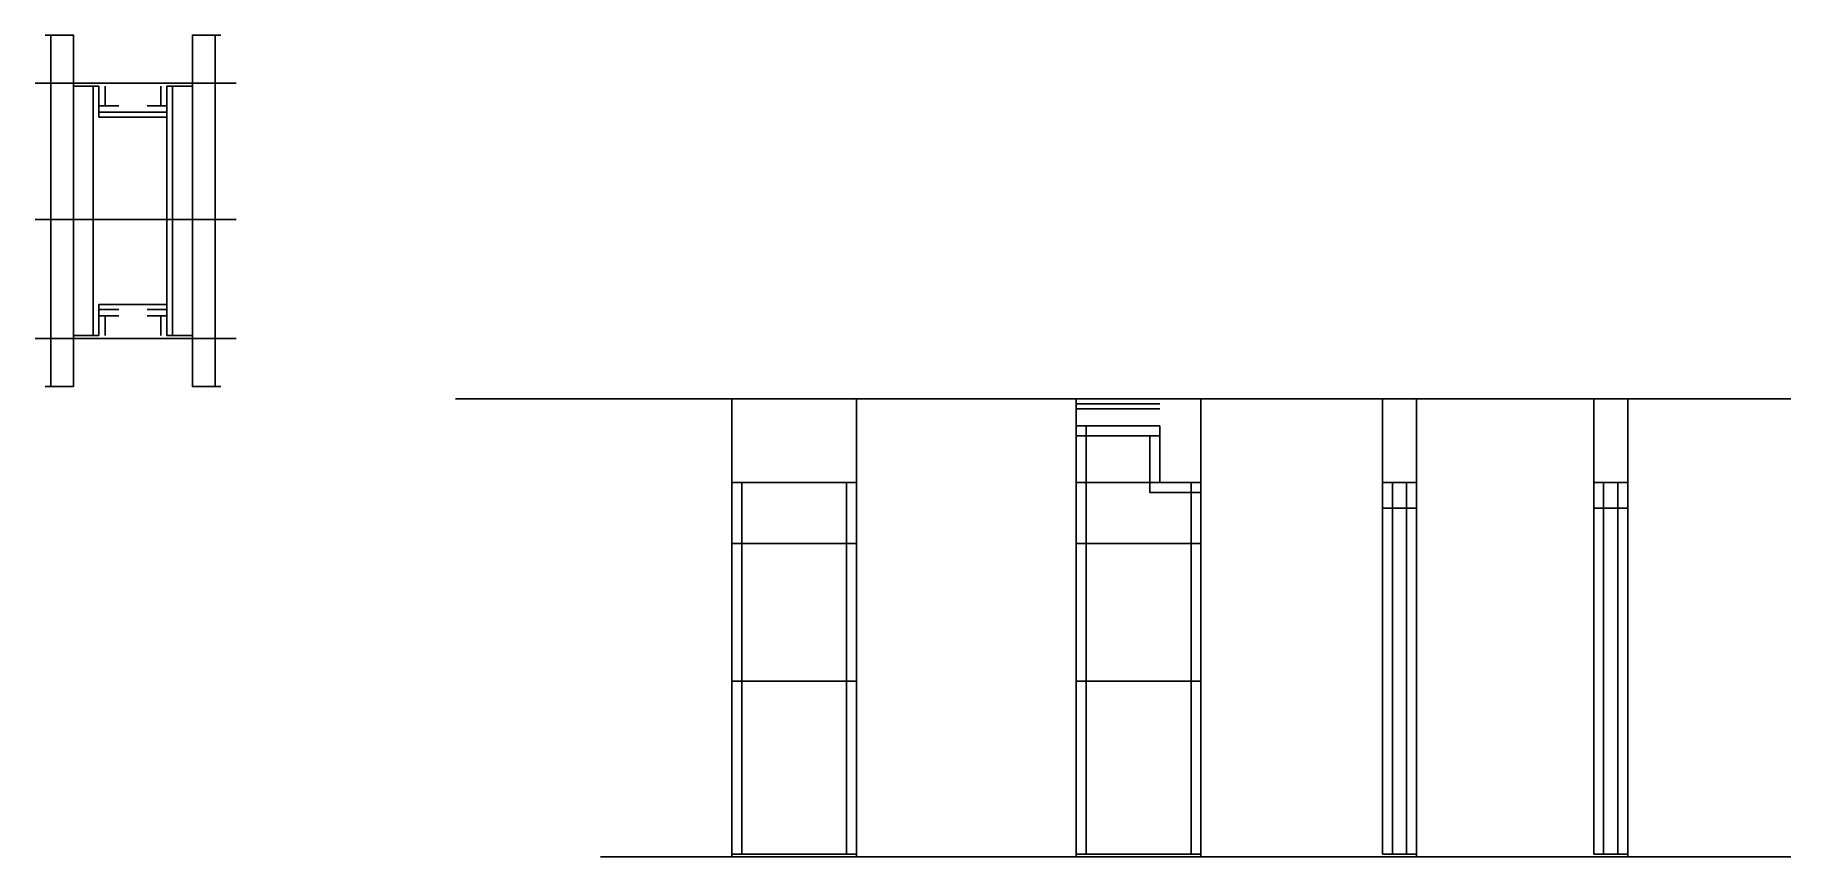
# Model space of a CAD drawing. Header units: metres. Extents: x 3577 to 4815, y 11981 to 12561.
import ezdxf

# ---------------------------------------------------------------- set-up
doc = ezdxf.new("R2010")
doc.units = ezdxf.units.M
for name, color, linetype in [('CHAPA', 7, 'Continuous'), ('COTA', 7, 'Continuous'), ('Hachura', 7, 'Continuous'), ('Madeira', 7, 'Continuous'), ('Nível', 7, 'Continuous'), ('Painéis', 7, 'Continuous'), ('Perfil Metálico', 7, 'Continuous'), ('SARR_2.2x7', 7, 'Continuous'), ('SARRAFO', 7, 'Continuous')]:
    doc.layers.add(name, color=color, linetype=linetype)

msp = doc.modelspace()

# ---------------------------------------------------------------- linework, layer by layer
at = {"layer": 'CHAPA', "color": 7, "lineweight": 25}
for points in [[(3621.5, 12524.6), (3617.5, 12524.6), (3617.5, 12348.6), (3621.5, 12348.6)], [(3621.5, 12524.6), (3617.5, 12524.6), (3617.5, 12348.6), (3621.5, 12348.6)], [(3669.5, 12524.6), (3673.5, 12524.6), (3673.5, 12348.6), (3669.5, 12348.6)], [(3669.5, 12524.6), (3673.5, 12524.6), (3673.5, 12348.6), (3669.5, 12348.6)], [(3669.5, 12502.6), (3669.5, 12506.2), (3621.5, 12506.2), (3621.5, 12502.6)], [(3669.5, 12502.6), (3669.5, 12506.2), (3621.5, 12506.2), (3621.5, 12502.6)], [(3669.5, 12367), (3669.5, 12370.6), (3621.5, 12370.6), (3621.5, 12367)], [(3669.5, 12367), (3669.5, 12370.6), (3621.5, 12370.6), (3621.5, 12367)]]:
    msp.add_lwpolyline(points, dxfattribs=at)
at = {"layer": 'COTA', "color": 7, "lineweight": 25}
for p, q in [((4156, 12303.9), (4068, 12303.9)), ((4068, 12244.9), (4068, 12303.9)), ((4156, 12244.9), (4156, 12303.9)), ((4399, 12303.9), (4370, 12303.9)), ((4399, 12303.9), (4399, 12244.9)), ((4311, 12299.8), (4311, 12284.9))]:
    msp.add_line(p, q, dxfattribs=at)
for points in [[(4551.1, 12244.9), (4551.1, 12303.9), (4527.1, 12303.9), (4527.1, 12244.9)], [(4700.1, 12244.9), (4700.1, 12303.9), (4676.1, 12303.9), (4676.1, 12244.9)]]:
    msp.add_lwpolyline(points, dxfattribs=at)
at = {"layer": 'Hachura', "color": 7, "lineweight": 25}
for p, q in [((3718.3, 12526.6), (3576.5, 12526.6)), ((3718.3, 12430.6), (3576.5, 12430.6)), ((3718.3, 12346.6), (3576.5, 12346.6))]:
    msp.add_line(p, q, dxfattribs=at)
at = {"layer": 'Madeira', "color": 7, "lineweight": 25}
for points in [[(3603.5, 12348.6), (3617.5, 12348.6), (3617.5, 12524.6), (3603.5, 12524.6)], [(3687.5, 12348.6), (3673.5, 12348.6), (3673.5, 12524.6), (3687.5, 12524.6)]]:
    msp.add_lwpolyline(points, dxfattribs=at)
at = {"layer": 'Nível', "color": 7, "lineweight": 25}
for p, q in [((3873.2, 12303.9), (4815.2, 12303.9)), ((3975.3, 11980.9), (4815.2, 11980.9))]:
    msp.add_line(p, q, dxfattribs=at)
at = {"layer": 'Painéis', "color": 7, "lineweight": 25}
for p, q in [((4311, 12244.9), (4311, 12284.9)), ((4311, 12284.9), (4370, 12284.9)), ((4370, 12284.9), (4370, 12244.9)), ((4068, 12244.9), (4068, 11980.9)), ((4156, 12244.9), (4068, 12244.9)), ((4156, 11980.9), (4156, 12244.9)), ((4311, 12244.9), (4311, 11980.9)), ((4399, 12244.9), (4311, 12244.9)), ((4399, 11980.9), (4399, 12244.9)), ((4527.1, 12244.9), (4527.1, 11982.9)), ((4527.1, 12244.9), (4551.1, 12244.9)), ((4551.1, 11982.9), (4551.1, 12244.9)), ((4676.1, 12244.9), (4676.1, 11982.9)), ((4676.1, 12244.9), (4700.1, 12244.9)), ((4700.1, 11982.9), (4700.1, 12244.9)), ((4551.1, 12226.9), (4527.1, 12226.9)), ((4700.1, 12226.9), (4676.1, 12226.9)), ((4156, 12201.9), (4068, 12201.9)), ((4399, 12201.9), (4311, 12201.9)), ((4156, 12104.9), (4068, 12104.9)), ((4399, 12104.9), (4311, 12104.9)), ((4068, 11982.9), (4156, 11982.9)), ((4311, 11982.9), (4399, 11982.9)), ((4527.1, 11982.9), (4551.1, 11982.9)), ((4676.1, 11982.9), (4700.1, 11982.9))]:
    msp.add_line(p, q, dxfattribs=at)
for points in [[(3621.5, 12370.6), (3669.5, 12370.6), (3669.5, 12502.6), (3621.5, 12502.6)], [(4370, 12296.9), (4311, 12296.9), (4311, 12303.9), (4370, 12303.9)], [(4156, 11982.9), (4068, 11982.9), (4068, 11980.9), (4156, 11980.9)], [(4399, 11982.9), (4311, 11982.9), (4311, 11980.9), (4399, 11980.9)], [(4527.1, 11982.9), (4551.1, 11982.9), (4551.1, 11980.9), (4527.1, 11980.9)], [(4676.1, 11982.9), (4700.1, 11982.9), (4700.1, 11980.9), (4676.1, 11980.9)]]:
    msp.add_lwpolyline(points, dxfattribs=at)
at = {"layer": 'Perfil Metálico', "color": 7, "lineweight": 25}
for points in [[(3583.5, 12560.6), (3603.5, 12560.6), (3603.5, 12312.6), (3583.5, 12312.6)], [(3599.5, 12312.6), (3587.5, 12312.6), (3587.5, 12560.6), (3599.5, 12560.6)], [(3707.5, 12560.6), (3687.5, 12560.6), (3687.5, 12312.6), (3707.5, 12312.6)], [(3691.5, 12312.6), (3703.5, 12312.6), (3703.5, 12560.6), (3691.5, 12560.6)]]:
    msp.add_lwpolyline(points, dxfattribs=at)
at = {"layer": 'SARR_2.2x7', "color": 7, "lineweight": 25}
for p, q in [((4370, 12300.4), (4311, 12300.4)), ((4311, 12277.9), (4370, 12277.9)), ((4318, 12244.9), (4318, 12284.9)), ((4363, 12277.9), (4363, 12244.9)), ((4075, 12201.9), (4075, 12244.9)), ((4149, 12201.9), (4149, 12244.9)), ((4318, 12104.9), (4318, 12244.9)), ((4318, 12244.9), (4318, 12244.9)), ((4363, 12244.9), (4363, 12237.9)), ((4363, 12244.9), (4399, 12244.9)), ((4392, 12104.9), (4392, 12244.9)), ((4534.1, 12244.9), (4534.1, 12226.9)), ((4544.1, 12244.9), (4544.1, 12226.9)), ((4683.1, 12244.9), (4683.1, 12226.9)), ((4693.1, 12244.9), (4693.1, 12226.9)), ((4363, 12237.9), (4399, 12237.9)), ((4534.1, 12226.9), (4534.1, 11982.9)), ((4544.1, 12226.9), (4544.1, 11982.9)), ((4683.1, 12226.9), (4683.1, 11982.9)), ((4693.1, 12226.9), (4693.1, 11982.9)), ((4075, 12104.9), (4075, 12201.9)), ((4149, 12104.9), (4149, 12201.9)), ((4075, 11982.9), (4075, 12104.9)), ((4149, 11982.9), (4149, 12104.9)), ((4318, 11982.9), (4318, 12104.9)), ((4392, 11982.9), (4392, 12104.9)), ((4075, 11982.9), (4075, 11982.9)), ((4149, 11982.9), (4149, 11982.9)), ((4318, 11982.9), (4318, 11982.9)), ((4392, 11982.9), (4392, 11982.9))]:
    msp.add_line(p, q, dxfattribs=at)
at = {"layer": 'SARRAFO', "color": 7, "lineweight": 25}
for points in [[(3625.9, 12524.6), (3625.9, 12510.6), (3621.5, 12510.6), (3621.5, 12524.6)], [(3665.1, 12524.6), (3665.1, 12510.6), (3669.5, 12510.6), (3669.5, 12524.6)], [(3635.5, 12510.6), (3621.5, 12510.6), (3621.5, 12506.2), (3635.5, 12506.2)], [(3655.5, 12510.6), (3669.5, 12510.6), (3669.5, 12506.2), (3655.5, 12506.2)], [(3635.5, 12367), (3621.5, 12367), (3621.5, 12362.6), (3635.5, 12362.6)], [(3625.9, 12348.6), (3625.9, 12362.6), (3621.5, 12362.6), (3621.5, 12348.6)], [(3655.5, 12367), (3669.5, 12367), (3669.5, 12362.6), (3655.5, 12362.6)], [(3665.1, 12348.6), (3665.1, 12362.6), (3669.5, 12362.6), (3669.5, 12348.6)]]:
    msp.add_lwpolyline(points, dxfattribs=at)

doc.saveas('drawing.dxf')
